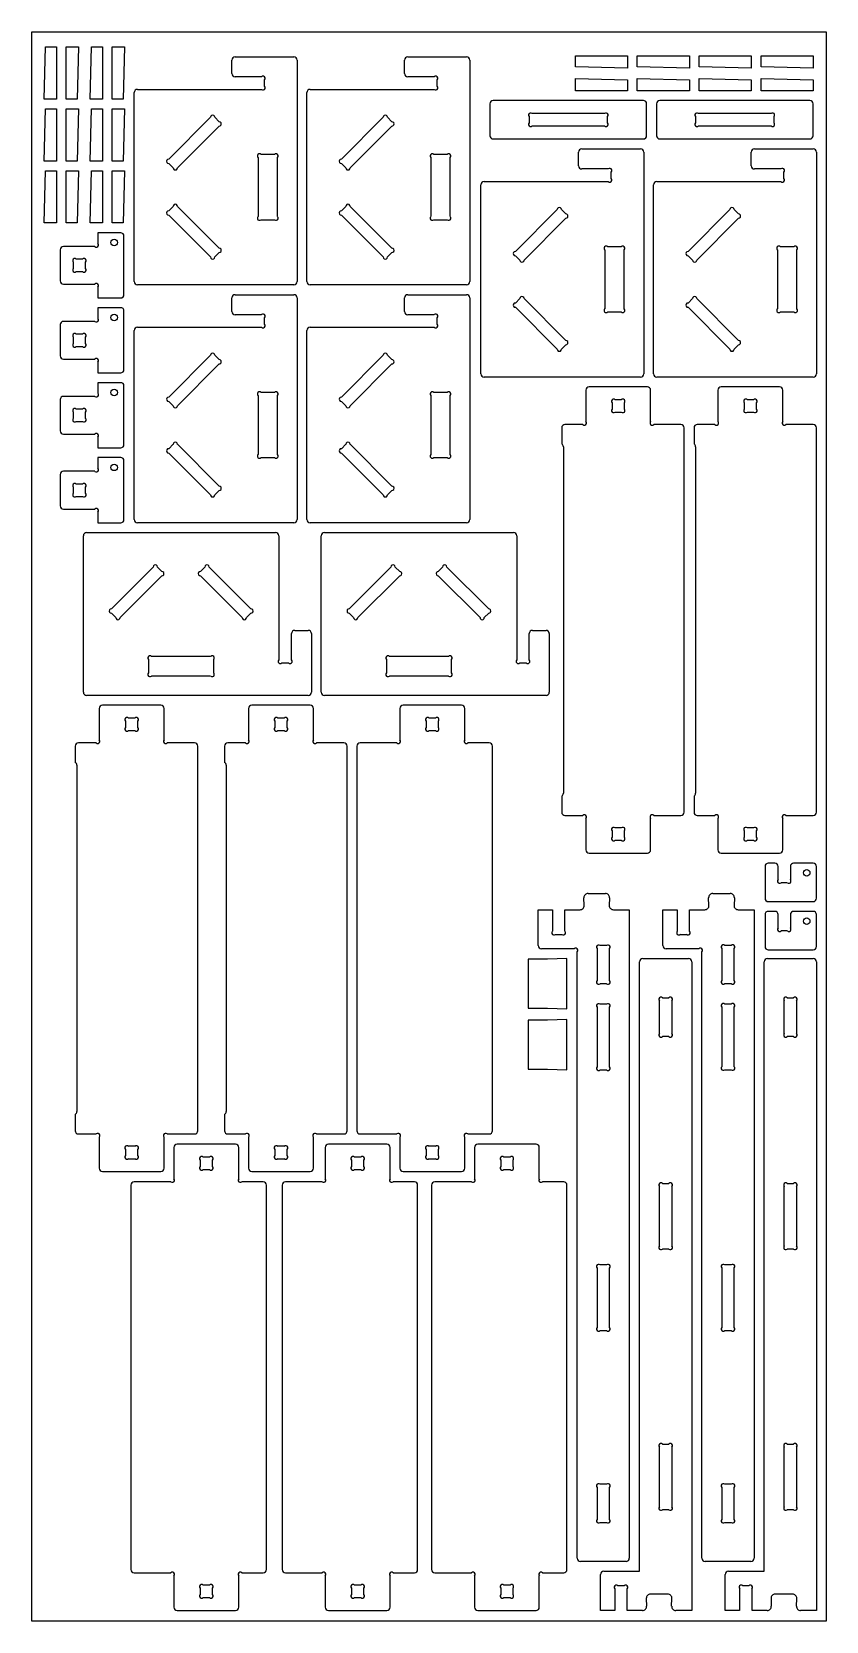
# Model space of a CAD drawing. Extents: x 0 to 1219, y -2438 to 0.
import ezdxf

# ---------------------------------------------------------------- set-up
doc = ezdxf.new("R2010")
doc.units = 0
doc.header["$MEASUREMENT"] = 0
doc.layers.get('0').update_dxf_attribs({"linetype": 'CONTINUOUS'})
doc.layers.add('NORMAL_CUT', color=1, linetype='CONTINUOUS')

msp = doc.modelspace()

# ---------------------------------------------------------------- linework, layer by layer
msp.add_lwpolyline([(0, 0), (1219.2, 0), (1219.2, -2438.4), (0, -2438.4)], close=True)
at = {"layer": 'NORMAL_CUT', "linetype": 'CONTINUOUS'}
for p, q in [((307.2, -64), (307.2, -43.3)), ((312.2, -38.3), (402.2, -38.3)), ((407.2, -43.3), (407.2, -383.3)), ((572.2, -64), (572.2, -43.3)), ((577.2, -38.3), (667.2, -38.3)), ((672.2, -43.3), (672.2, -383.3)), ((352.5, -69), (312.2, -69)), ((617.5, -69), (577.2, -69)), ((157.2, -383.3), (157.2, -93.3)), ((162.2, -88.3), (352.5, -88.3)), ((357.2, -83.6), (357.2, -73.7)), ((422.2, -383.3), (422.2, -93.3)), ((427.2, -88.3), (617.5, -88.3)), ((622.2, -83.6), (622.2, -73.7)), ((703.1, -110.5), (703.1, -159.4)), ((938.6, -105.5), (708.1, -105.5)), ((943.6, -159.4), (943.6, -110.5)), ((958.6, -110.5), (958.6, -159.4)), ((1194.2, -105.5), (963.6, -105.5)), ((1199.2, -159.4), (1199.2, -110.5)), ((210.1, -195.4), (274.2, -131.2)), ((287.6, -144.6), (223.5, -208.7)), ((280.8, -131.2), (287.6, -138)), ((475.1, -195.4), (539.2, -131.2)), ((552.6, -144.6), (488.5, -208.7)), ((545.8, -131.2), (552.6, -138)), ((763.1, -130.2), (763.1, -139.8)), ((878.9, -125.5), (767.8, -125.5)), ((767.8, -144.4), (878.9, -144.4)), ((883.6, -139.8), (883.6, -130.2)), ((1018.7, -130.2), (1018.7, -139.8)), ((1134.5, -125.5), (1023.4, -125.5)), ((1023.4, -144.4), (1134.5, -144.4)), ((1139.1, -139.8), (1139.1, -130.2)), ((708.1, -164.4), (938.6, -164.4)), ((963.6, -164.4), (1194.2, -164.4)), ((347.2, -193), (347.2, -283.6)), ((372.5, -188.3), (351.9, -188.3)), ((377.2, -283.6), (377.2, -193)), ((612.2, -193), (612.2, -283.6)), ((637.5, -188.3), (616.9, -188.3)), ((642.2, -283.6), (642.2, -193)), ((839.2, -205.5), (839.2, -184.8)), ((844.2, -179.8), (934.2, -179.8)), ((939.2, -184.8), (939.2, -524.8)), ((1104.2, -205.5), (1104.2, -184.8)), ((1109.2, -179.8), (1199.2, -179.8)), ((1204.2, -184.8), (1204.2, -524.8)), ((216.9, -208.7), (210.1, -202)), ((481.9, -208.7), (475.1, -202)), ((884.5, -210.5), (844.2, -210.5)), ((889.2, -225.1), (889.2, -215.2)), ((1149.5, -210.5), (1109.2, -210.5)), ((1154.2, -225.1), (1154.2, -215.2)), ((689.2, -524.8), (689.2, -234.8)), ((694.2, -229.8), (884.5, -229.8)), ((954.2, -524.8), (954.2, -234.8)), ((959.2, -229.8), (1149.5, -229.8)), ((210.1, -274.6), (216.9, -267.9)), ((223.5, -267.9), (287.6, -332)), ((475.1, -274.6), (481.9, -267.9)), ((488.5, -267.9), (552.6, -332)), ((274.2, -345.4), (210.1, -281.2)), ((351.9, -288.3), (372.5, -288.3)), ((539.2, -345.4), (475.1, -281.2)), ((616.9, -288.3), (637.5, -288.3)), ((742.1, -336.9), (806.3, -272.7)), ((819.6, -286.1), (755.5, -350.2)), ((812.9, -272.7), (819.6, -279.5)), ((1007.1, -336.9), (1071.3, -272.7)), ((1084.6, -286.1), (1020.5, -350.2)), ((1077.9, -272.7), (1084.6, -279.5)), ((136.5, -308.3), (101.5, -308.3)), ((101.5, -308.3), (101.5, -324.6)), ((141.5, -403.3), (141.5, -313.3)), ((43.5, -334.3), (43.5, -382.3)), ((96.8, -329.3), (48.5, -329.3)), ((287.6, -338.6), (280.8, -345.4)), ((552.6, -338.6), (545.8, -345.4)), ((879.2, -334.5), (879.2, -425.1)), ((904.5, -329.8), (883.9, -329.8)), ((909.2, -425.1), (909.2, -334.5)), ((1144.2, -334.5), (1144.2, -425.1)), ((1169.5, -329.8), (1148.9, -329.8)), ((1174.2, -425.1), (1174.2, -334.5)), ((63.6, -353.5), (63.6, -363.1)), ((77.9, -348.8), (68.3, -348.8)), ((82.5, -363.1), (82.5, -353.5)), ((748.9, -350.2), (742.1, -343.5)), ((1013.9, -350.2), (1007.1, -343.5)), ((48.5, -387.3), (96.8, -387.3)), ((68.3, -367.8), (77.9, -367.8)), ((402.2, -388.3), (162.2, -388.3)), ((667.2, -388.3), (427.2, -388.3)), ((101.5, -392), (101.5, -408.3)), ((101.5, -408.3), (136.5, -408.3)), ((307.2, -429), (307.2, -408.3)), ((312.2, -403.3), (402.2, -403.3)), ((407.2, -408.3), (407.2, -748.3)), ((572.2, -429), (572.2, -408.3)), ((577.2, -403.3), (667.2, -403.3)), ((672.2, -408.3), (672.2, -748.3)), ((742.1, -416.1), (748.9, -409.4)), ((755.5, -409.4), (819.6, -473.5)), ((1007.1, -416.1), (1013.9, -409.4)), ((1020.5, -409.4), (1084.6, -473.5)), ((136.5, -423.3), (101.5, -423.3)), ((101.5, -423.3), (101.5, -439.6)), ((141.5, -518.3), (141.5, -428.3)), ((352.5, -434), (312.2, -434)), ((357.2, -448.6), (357.2, -438.7)), ((617.5, -434), (577.2, -434)), ((622.2, -448.6), (622.2, -438.7)), ((806.3, -486.9), (742.1, -422.7)), ((883.9, -429.8), (904.5, -429.8)), ((1071.3, -486.9), (1007.1, -422.7)), ((1148.9, -429.8), (1169.5, -429.8)), ((43.5, -449.3), (43.5, -497.3)), ((96.8, -444.3), (48.5, -444.3)), ((157.2, -748.3), (157.2, -458.3)), ((162.2, -453.3), (352.5, -453.3)), ((422.2, -748.3), (422.2, -458.3)), ((427.2, -453.3), (617.5, -453.3)), ((63.6, -468.5), (63.6, -478.1)), ((77.9, -463.8), (68.3, -463.8)), ((68.3, -482.8), (77.9, -482.8)), ((82.5, -478.1), (82.5, -468.5)), ((819.6, -480.1), (812.9, -486.9)), ((1084.6, -480.1), (1077.9, -486.9)), ((48.5, -502.3), (96.8, -502.3)), ((101.5, -507), (101.5, -523.3)), ((210.1, -560.4), (274.2, -496.2)), ((287.6, -509.6), (223.5, -573.7)), ((280.8, -496.2), (287.6, -503)), ((475.1, -560.4), (539.2, -496.2)), ((552.6, -509.6), (488.5, -573.7)), ((545.8, -496.2), (552.6, -503)), ((101.5, -523.3), (136.5, -523.3)), ((934.2, -529.8), (694.2, -529.8)), ((1199.2, -529.8), (959.2, -529.8)), ((96.8, -559.3), (48.5, -559.3)), ((136.5, -538.3), (101.5, -538.3)), ((101.5, -538.3), (101.5, -554.6)), ((141.5, -633.3), (141.5, -543.3)), ((347.2, -558), (347.2, -648.6)), ((372.5, -553.3), (351.9, -553.3)), ((377.2, -648.6), (377.2, -558)), ((612.2, -558), (612.2, -648.6)), ((637.5, -553.3), (616.9, -553.3)), ((642.2, -648.6), (642.2, -558)), ((850.2, -549.8), (850.2, -597.7)), ((944.7, -544.8), (855.2, -544.8)), ((949.7, -597.7), (949.7, -549.8)), ((1053.1, -549.8), (1053.1, -597.7)), ((1147.7, -544.8), (1058.1, -544.8)), ((1152.7, -597.7), (1152.7, -549.8)), ((43.5, -564.3), (43.5, -612.3)), ((63.6, -583.5), (63.6, -593.1)), ((77.9, -578.8), (68.3, -578.8)), ((82.5, -593.1), (82.5, -583.5)), ((216.9, -573.7), (210.1, -567)), ((481.9, -573.7), (475.1, -567)), ((890.5, -569.2), (890.5, -578.8)), ((904.8, -564.5), (895.2, -564.5)), ((895.2, -583.5), (904.8, -583.5)), ((909.4, -578.8), (909.4, -569.2)), ((1093.4, -569.2), (1093.4, -578.8)), ((1107.7, -564.5), (1098.1, -564.5)), ((1098.1, -583.5), (1107.7, -583.5)), ((1112.4, -578.8), (1112.4, -569.2)), ((68.3, -597.8), (77.9, -597.8)), ((813.3, -607.4), (813.3, -632.4)), ((845.5, -602.4), (818.3, -602.4)), ((996.3, -602.4), (954.4, -602.4)), ((1001.3, -1197.4), (1001.3, -607.4)), ((1016.3, -607.4), (1016.3, -632.4)), ((1048.5, -602.4), (1021.3, -602.4)), ((1199.2, -602.4), (1157.3, -602.4)), ((1204.2, -1197.4), (1204.2, -607.4)), ((48.5, -617.3), (96.8, -617.3)), ((101.5, -622), (101.5, -638.3)), ((210.1, -639.6), (216.9, -632.9)), ((223.5, -632.9), (287.6, -697)), ((475.1, -639.6), (481.9, -632.9)), ((488.5, -632.9), (552.6, -697)), ((101.5, -638.3), (136.5, -638.3)), ((136.5, -653.3), (101.5, -653.3)), ((101.5, -653.3), (101.5, -669.6)), ((141.5, -748.3), (141.5, -658.3)), ((274.2, -710.4), (210.1, -646.2)), ((351.9, -653.3), (372.5, -653.3)), ((539.2, -710.4), (475.1, -646.2)), ((616.9, -653.3), (637.5, -653.3)), ((815.8, -636.7), (815.8, -1168.1)), ((1018.8, -636.7), (1018.8, -1168.1)), ((43.5, -679.3), (43.5, -727.3)), ((96.8, -674.3), (48.5, -674.3)), ((63.6, -698.5), (63.6, -708.1)), ((77.9, -693.8), (68.3, -693.8)), ((82.5, -708.1), (82.5, -698.5)), ((287.6, -703.6), (280.8, -710.4)), ((552.6, -703.6), (545.8, -710.4)), ((68.3, -712.8), (77.9, -712.8)), ((48.5, -732.3), (96.8, -732.3)), ((101.5, -737), (101.5, -753.3)), ((101.5, -753.3), (136.5, -753.3)), ((402.2, -753.3), (162.2, -753.3)), ((667.2, -753.3), (427.2, -753.3)), ((79.2, -1013.3), (79.2, -773.3)), ((84.2, -768.3), (374.2, -768.3)), ((379.2, -773.3), (379.2, -963.6)), ((444.2, -1013.3), (444.2, -773.3)), ((449.2, -768.3), (739.2, -768.3)), ((744.2, -773.3), (744.2, -963.6)), ((122.1, -885.4), (186.2, -821.2)), ((192.8, -821.2), (199.6, -828)), ((258.8, -828), (265.5, -821.2)), ((272.1, -821.2), (336.2, -885.4)), ((487.1, -885.4), (551.2, -821.2)), ((557.8, -821.2), (564.6, -828)), ((623.8, -828), (630.5, -821.2)), ((637.1, -821.2), (701.2, -885.4)), ((199.6, -834.6), (135.5, -898.7)), ((322.9, -898.7), (258.8, -834.6)), ((564.6, -834.6), (500.5, -898.7)), ((687.9, -898.7), (623.8, -834.6)), ((128.9, -898.7), (122.1, -892)), ((336.2, -892), (329.5, -898.7)), ((493.9, -898.7), (487.1, -892)), ((701.2, -892), (694.5, -898.7)), ((398.5, -963.6), (398.5, -923.3)), ((403.5, -918.3), (424.2, -918.3)), ((429.2, -923.3), (429.2, -1013.3)), ((763.5, -963.6), (763.5, -923.3)), ((768.5, -918.3), (789.2, -918.3)), ((794.2, -923.3), (794.2, -1013.3)), ((179.2, -963), (179.2, -983.6)), ((274.5, -958.3), (183.9, -958.3)), ((279.2, -983.6), (279.2, -963)), ((383.9, -968.3), (393.8, -968.3)), ((544.2, -963), (544.2, -983.6)), ((639.5, -958.3), (548.9, -958.3)), ((644.2, -983.6), (644.2, -963)), ((748.9, -968.3), (758.8, -968.3)), ((183.9, -988.3), (274.5, -988.3)), ((548.9, -988.3), (639.5, -988.3)), ((424.2, -1018.3), (84.2, -1018.3)), ((789.2, -1018.3), (449.2, -1018.3)), ((103.6, -1038.3), (103.6, -1086.2)), ((198.2, -1033.3), (108.6, -1033.3)), ((203.2, -1086.2), (203.2, -1038.3)), ((332.7, -1038.3), (332.7, -1086.2)), ((427.3, -1033.3), (337.7, -1033.3)), ((432.3, -1086.2), (432.3, -1038.3)), ((564.8, -1038.3), (564.8, -1086.2)), ((659.4, -1033.3), (569.8, -1033.3)), ((664.4, -1086.2), (664.4, -1038.3)), ((143.9, -1057.7), (143.9, -1067.3)), ((158.2, -1053), (148.6, -1053)), ((148.6, -1072), (158.2, -1072)), ((162.8, -1067.3), (162.8, -1057.7)), ((373, -1057.7), (373, -1067.3)), ((387.3, -1053), (377.7, -1053)), ((377.7, -1072), (387.3, -1072)), ((391.9, -1067.3), (391.9, -1057.7)), ((605.2, -1057.7), (605.2, -1067.3)), ((619.4, -1053), (609.8, -1053)), ((609.8, -1072), (619.4, -1072)), ((624.1, -1067.3), (624.1, -1057.7)), ((66.7, -1095.9), (66.7, -1120.9)), ((98.9, -1090.9), (71.7, -1090.9)), ((249.7, -1090.9), (207.8, -1090.9)), ((254.7, -1685.9), (254.7, -1095.9)), ((295.8, -1095.9), (295.8, -1120.9)), ((328, -1090.9), (300.8, -1090.9)), ((478.8, -1090.9), (436.9, -1090.9)), ((483.8, -1685.9), (483.8, -1095.9)), ((498.8, -1095.9), (498.8, -1685.9)), ((560.2, -1090.9), (503.8, -1090.9)), ((701.8, -1090.9), (669.1, -1090.9)), ((706.8, -1685.9), (706.8, -1095.9)), ((69.2, -1125.2), (69.2, -1656.6)), ((298.3, -1125.2), (298.3, -1656.6)), ((813.3, -1172.4), (813.3, -1197.4)), ((1016.3, -1172.4), (1016.3, -1197.4)), ((818.3, -1202.4), (845.5, -1202.4)), ((850.2, -1207.1), (850.2, -1255)), ((949.7, -1255), (949.7, -1207.1)), ((954.4, -1202.4), (996.3, -1202.4)), ((1021.3, -1202.4), (1048.5, -1202.4)), ((1053.1, -1207.1), (1053.1, -1255)), ((1152.7, -1255), (1152.7, -1207.1)), ((1157.3, -1202.4), (1199.2, -1202.4)), ((890.5, -1226), (890.5, -1235.6)), ((904.8, -1221.3), (895.2, -1221.3)), ((895.2, -1240.2), (904.8, -1240.2)), ((909.4, -1235.6), (909.4, -1226)), ((1093.4, -1226), (1093.4, -1235.6)), ((1107.7, -1221.3), (1098.1, -1221.3)), ((1098.1, -1240.2), (1107.7, -1240.2)), ((1112.4, -1235.6), (1112.4, -1226)), ((855.2, -1260), (944.7, -1260)), ((1058.1, -1260), (1147.7, -1260)), ((1125.3, -1280.4), (1125.3, -1329.4)), ((1140.3, -1275.4), (1130.3, -1275.4)), ((1145.3, -1300.7), (1145.3, -1280.4)), ((1164.2, -1280.4), (1164.2, -1300.7)), ((1199.2, -1275.4), (1169.2, -1275.4)), ((1204.2, -1329.4), (1204.2, -1280.4)), ((1159.5, -1305.4), (1149.9, -1305.4)), ((847.8, -1340.2), (847.3, -1328.4)), ((853.7, -1321.8), (880.4, -1321.8)), ((886.8, -1328.4), (886.3, -1340.2)), ((1039.2, -1340.2), (1038.7, -1328.4)), ((1045.1, -1321.8), (1071.9, -1321.8)), ((1078.2, -1328.4), (1077.7, -1340.2)), ((1130.3, -1334.4), (1199.2, -1334.4)), ((777, -1401.8), (777, -1346.8)), ((777, -1346.8), (799.2, -1346.8)), ((799.2, -1346.8), (799.2, -1380)), ((818.1, -1380), (818.1, -1346.8)), ((818.1, -1346.8), (841.4, -1346.8)), ((892.6, -1346.8), (917, -1346.8)), ((917, -1346.8), (917, -2341.8)), ((968.5, -1401.8), (968.5, -1346.8)), ((968.5, -1346.8), (990.6, -1346.8)), ((990.6, -1346.8), (990.6, -1380)), ((1009.6, -1380), (1009.6, -1346.8)), ((1009.6, -1346.8), (1032.9, -1346.8)), ((1084.1, -1346.8), (1108.5, -1346.8)), ((1108.5, -1346.8), (1108.5, -2341.8)), ((1125.3, -1354.4), (1125.3, -1403.4)), ((1140.3, -1349.4), (1130.3, -1349.4)), ((1145.3, -1374.7), (1145.3, -1354.4)), ((1164.2, -1354.4), (1164.2, -1374.7)), ((1199.2, -1349.4), (1169.2, -1349.4)), ((1204.2, -1403.4), (1204.2, -1354.4)), ((803.9, -1384.7), (813.4, -1384.7)), ((995.3, -1384.7), (1004.9, -1384.7)), ((1159.5, -1379.4), (1149.9, -1379.4)), ((832.4, -1406.8), (782, -1406.8)), ((837, -2341.8), (837, -1411.5)), ((867.6, -1406.5), (867.6, -1455.6)), ((881.8, -1401.8), (872.2, -1401.8)), ((886.5, -1455.6), (886.5, -1406.5)), ((1023.8, -1406.8), (973.5, -1406.8)), ((1028.5, -2341.8), (1028.5, -1411.5)), ((1059, -1406.5), (1059, -1455.6)), ((1073.3, -1401.8), (1063.7, -1401.8)), ((1077.9, -1455.6), (1077.9, -1406.5)), ((1130.3, -1408.4), (1199.2, -1408.4)), ((932.8, -1431.8), (932.8, -1426.8)), ((932.8, -2361.8), (932.8, -1431.8)), ((937.8, -1421.8), (942.8, -1421.8)), ((942.8, -1421.8), (1002.8, -1421.8)), ((1002.8, -1421.8), (1007.8, -1421.8)), ((1012.8, -1426.8), (1012.8, -1431.8)), ((1012.8, -1431.8), (1012.8, -2421.8)), ((1124.2, -1431.8), (1124.2, -1426.8)), ((1124.2, -2361.8), (1124.2, -1431.8)), ((1129.2, -1421.8), (1134.2, -1421.8)), ((1134.2, -1421.8), (1194.2, -1421.8)), ((1194.2, -1421.8), (1199.2, -1421.8)), ((1204.2, -1426.8), (1204.2, -1431.8)), ((1204.2, -1431.8), (1204.2, -2421.8)), ((872.2, -1460.3), (881.8, -1460.3)), ((1063.7, -1460.3), (1073.3, -1460.3)), ((963.3, -1536.7), (963.3, -1486.5)), ((968, -1481.8), (977.6, -1481.8)), ((982.2, -1486.5), (982.2, -1536.7)), ((1154.7, -1536.7), (1154.7, -1486.5)), ((1159.4, -1481.8), (1169, -1481.8)), ((1173.7, -1486.5), (1173.7, -1536.7)), ((867.6, -1496.5), (867.6, -1587.7)), ((881.8, -1491.8), (872.2, -1491.8)), ((886.5, -1587.7), (886.5, -1496.5)), ((1059, -1496.5), (1059, -1587.7)), ((1073.3, -1491.8), (1063.7, -1491.8)), ((1077.9, -1587.7), (1077.9, -1496.5)), ((977.6, -1541.4), (968, -1541.4)), ((1169, -1541.4), (1159.4, -1541.4)), ((872.2, -1592.4), (881.8, -1592.4)), ((1063.7, -1592.4), (1073.3, -1592.4)), ((66.7, -1660.9), (66.7, -1685.9)), ((295.8, -1660.9), (295.8, -1685.9)), ((71.7, -1690.9), (98.9, -1690.9)), ((103.6, -1695.6), (103.6, -1743.5)), ((203.2, -1743.5), (203.2, -1695.6)), ((207.8, -1690.9), (249.7, -1690.9)), ((312.7, -1706.6), (223.2, -1706.6)), ((300.8, -1690.9), (328, -1690.9)), ((332.7, -1695.6), (332.7, -1743.5)), ((432.3, -1743.5), (432.3, -1695.6)), ((436.9, -1690.9), (478.8, -1690.9)), ((544.8, -1706.6), (455.3, -1706.6)), ((503.8, -1690.9), (560.2, -1690.9)), ((564.8, -1695.6), (564.8, -1743.5)), ((664.4, -1743.5), (664.4, -1695.6)), ((669.1, -1690.9), (701.8, -1690.9)), ((773.9, -1706.6), (684.4, -1706.6)), ((143.9, -1714.5), (143.9, -1724.1)), ((158.2, -1709.8), (148.6, -1709.8)), ((148.6, -1728.8), (158.2, -1728.8)), ((162.8, -1724.1), (162.8, -1714.5)), ((218.2, -1711.6), (218.2, -1759.6)), ((258.5, -1731), (258.5, -1740.6)), ((272.7, -1726.4), (263.1, -1726.4)), ((277.4, -1740.6), (277.4, -1731)), ((317.7, -1759.6), (317.7, -1711.6)), ((373, -1714.5), (373, -1724.1)), ((387.3, -1709.8), (377.7, -1709.8)), ((377.7, -1728.8), (387.3, -1728.8)), ((391.9, -1724.1), (391.9, -1714.5)), ((450.3, -1711.6), (450.3, -1759.6)), ((490.6, -1731), (490.6, -1740.6)), ((504.9, -1726.4), (495.3, -1726.4)), ((509.5, -1740.6), (509.5, -1731)), ((549.8, -1759.6), (549.8, -1711.6)), ((605.2, -1714.5), (605.2, -1724.1)), ((619.4, -1709.8), (609.8, -1709.8)), ((609.8, -1728.8), (619.4, -1728.8)), ((624.1, -1724.1), (624.1, -1714.5)), ((679.4, -1711.6), (679.4, -1759.6)), ((719.7, -1731), (719.7, -1740.6)), ((734, -1726.4), (724.4, -1726.4)), ((738.6, -1740.6), (738.6, -1731)), ((778.9, -1759.6), (778.9, -1711.6)), ((108.6, -1748.5), (198.2, -1748.5)), ((263.1, -1745.3), (272.7, -1745.3)), ((337.7, -1748.5), (427.3, -1748.5)), ((495.3, -1745.3), (504.9, -1745.3)), ((569.8, -1748.5), (659.4, -1748.5)), ((724.4, -1745.3), (734, -1745.3)), ((152.1, -1769.2), (152.1, -2359.2)), ((213.5, -1764.2), (157.1, -1764.2)), ((355.1, -1764.2), (322.4, -1764.2)), ((360.1, -2359.2), (360.1, -1769.2)), ((384.2, -1769.2), (384.2, -2359.2)), ((445.6, -1764.2), (389.2, -1764.2)), ((587.2, -1764.2), (554.5, -1764.2)), ((592.2, -2359.2), (592.2, -1769.2)), ((613.3, -1769.2), (613.3, -2359.2)), ((674.7, -1764.2), (618.3, -1764.2)), ((816.3, -1764.2), (783.6, -1764.2)), ((821.3, -2359.2), (821.3, -1769.2)), ((963.3, -1862.7), (963.3, -1771.5)), ((968, -1766.8), (977.6, -1766.8)), ((982.2, -1771.5), (982.2, -1862.7)), ((1154.7, -1862.7), (1154.7, -1771.5)), ((1159.4, -1766.8), (1169, -1766.8)), ((1173.7, -1771.5), (1173.7, -1862.7)), ((977.6, -1867.4), (968, -1867.4)), ((1169, -1867.4), (1159.4, -1867.4)), ((867.6, -1896.5), (867.6, -1987.7)), ((881.8, -1891.8), (872.2, -1891.8)), ((886.5, -1987.7), (886.5, -1896.5)), ((1059, -1896.5), (1059, -1987.7)), ((1073.3, -1891.8), (1063.7, -1891.8)), ((1077.9, -1987.7), (1077.9, -1896.5)), ((872.2, -1992.4), (881.8, -1992.4)), ((1063.7, -1992.4), (1073.3, -1992.4)), ((968, -2166.8), (977.6, -2166.8)), ((1159.4, -2166.8), (1169, -2166.8)), ((963.3, -2262.7), (963.3, -2171.5)), ((982.2, -2171.5), (982.2, -2262.7)), ((1154.7, -2262.7), (1154.7, -2171.5)), ((1173.7, -2171.5), (1173.7, -2262.7)), ((867.6, -2233.1), (867.6, -2282.2)), ((881.8, -2228.4), (872.2, -2228.4)), ((886.5, -2282.2), (886.5, -2233.1)), ((1059, -2233), (1059, -2282.2)), ((1073.3, -2228.4), (1063.7, -2228.4)), ((1077.9, -2282.2), (1077.9, -2233)), ((977.6, -2267.4), (968, -2267.4)), ((1169, -2267.4), (1159.4, -2267.4)), ((872.2, -2286.8), (881.8, -2286.8)), ((1063.7, -2286.8), (1073.3, -2286.8)), ((157.1, -2364.2), (213.5, -2364.2)), ((322.4, -2364.2), (355.1, -2364.2)), ((389.2, -2364.2), (445.6, -2364.2)), ((554.5, -2364.2), (587.2, -2364.2)), ((618.3, -2364.2), (674.7, -2364.2)), ((783.6, -2364.2), (816.3, -2364.2)), ((912, -2346.8), (842, -2346.8)), ((877.8, -2361.8), (932.8, -2361.8)), ((1103.5, -2346.8), (1033.5, -2346.8)), ((1069.2, -2361.8), (1124.2, -2361.8)), ((218.2, -2368.9), (218.2, -2416.8)), ((258.5, -2387.8), (258.5, -2397.4)), ((272.7, -2383.1), (263.1, -2383.1)), ((277.4, -2397.4), (277.4, -2387.8)), ((317.7, -2416.8), (317.7, -2368.9)), ((450.3, -2368.9), (450.3, -2416.8)), ((490.6, -2387.8), (490.6, -2397.4)), ((504.9, -2383.1), (495.3, -2383.1)), ((509.5, -2397.4), (509.5, -2387.8)), ((549.8, -2416.8), (549.8, -2368.9)), ((679.4, -2368.9), (679.4, -2416.8)), ((719.7, -2387.8), (719.7, -2397.4)), ((734, -2383.1), (724.4, -2383.1)), ((738.6, -2397.4), (738.6, -2387.8)), ((778.9, -2416.8), (778.9, -2368.9)), ((872.8, -2421.8), (872.8, -2366.8)), ((894.9, -2388.7), (894.9, -2421.8)), ((909.2, -2384), (899.6, -2384)), ((913.8, -2421.8), (913.8, -2388.7)), ((1064.2, -2421.8), (1064.2, -2366.8)), ((1086.3, -2388.6), (1086.3, -2421.8)), ((1100.6, -2384), (1091, -2384)), ((1105.3, -2421.8), (1105.3, -2388.6)), ((263.1, -2402.1), (272.7, -2402.1)), ((495.3, -2402.1), (504.9, -2402.1)), ((724.4, -2402.1), (734, -2402.1)), ((943, -2403.4), (943.5, -2415.2)), ((976.1, -2396.8), (949.4, -2396.8)), ((982, -2415.2), (982.5, -2403.4)), ((1134.5, -2403.4), (1134.9, -2415.2)), ((1167.6, -2396.8), (1140.8, -2396.8)), ((1173.5, -2415.2), (1173.9, -2403.4)), ((223.2, -2421.8), (312.7, -2421.8)), ((455.3, -2421.8), (544.8, -2421.8)), ((684.4, -2421.8), (773.9, -2421.8)), ((894.9, -2421.8), (872.8, -2421.8)), ((937.2, -2421.8), (913.8, -2421.8)), ((1012.8, -2421.8), (988.4, -2421.8)), ((1086.3, -2421.8), (1064.2, -2421.8)), ((1128.6, -2421.8), (1105.3, -2421.8)), ((1204.2, -2421.8), (1179.8, -2421.8))]:
    msp.add_line(p, q, dxfattribs=at)
for points in [[(21, -23.3), (37.9, -23.3), (37.9, -103.3), (19, -103.3)], [(69.8, -103.3), (52.9, -103.3), (52.9, -23.3), (71.8, -23.3)], [(91.4, -23.3), (108.3, -23.3), (108.3, -103.3), (89.4, -103.3)], [(140.2, -103.3), (123.3, -103.3), (123.3, -23.3), (142.2, -23.3)], [(834.2, -54), (834.2, -37.1), (914.2, -37.1), (914.2, -56)], [(929.2, -54), (929.2, -37.1), (1009.2, -37.1), (1009.2, -56)], [(1024.2, -54), (1024.2, -37.1), (1104.2, -37.1), (1104.2, -56)], [(1119.2, -54), (1119.2, -37.1), (1199.2, -37.1), (1199.2, -56)], [(914.2, -73.6), (914.2, -90.5), (834.2, -90.5), (834.2, -71.6)], [(1009.2, -73.6), (1009.2, -90.5), (929.2, -90.5), (929.2, -71.6)], [(1104.2, -73.6), (1104.2, -90.5), (1024.2, -90.5), (1024.2, -71.6)], [(1199.2, -73.6), (1199.2, -90.5), (1119.2, -90.5), (1119.2, -71.6)], [(21, -118.3), (37.9, -118.3), (37.9, -198.3), (19, -198.3)], [(69.8, -198.3), (52.9, -198.3), (52.9, -118.3), (71.8, -118.3)], [(91.4, -118.3), (108.3, -118.3), (108.3, -198.3), (89.4, -198.3)], [(140.2, -198.3), (123.3, -198.3), (123.3, -118.3), (142.2, -118.3)], [(21, -213.3), (37.9, -213.3), (37.9, -293.3), (19, -293.3)], [(69.8, -293.3), (52.9, -293.3), (52.9, -213.3), (71.8, -213.3)], [(91.4, -213.3), (108.3, -213.3), (108.3, -293.3), (89.4, -293.3)], [(140.2, -293.3), (123.3, -293.3), (123.3, -213.3), (142.2, -213.3)], [(791.7, -1498.1), (821.3, -1499.1), (821.3, -1421.8), (791.7, -1422.8), (762, -1422.8), (762, -1498.1)], [(791.7, -1591.4), (821.3, -1592.4), (821.3, -1515.2), (791.7, -1516.2), (762, -1516.2), (762, -1591.4)]]:
    msp.add_lwpolyline(points, close=True, dxfattribs=at)
for centre in [(126.5, -323.3), (126.5, -438.3), (126.5, -553.3), (126.5, -668.3), (1189.2, -1290.4), (1189.2, -1364.4)]:
    msp.add_circle(centre, 5, dxfattribs=at)
for centre, radius, start, end in [((312.2, -43.3), 5, 90, 180), ((402.2, -43.3), 5, 360, 90), ((577.2, -43.3), 5, 90, 180), ((667.2, -43.3), 5, 0, 90), ((312.2, -64), 5, 180, 270), ((354.9, -71.3), 3.3, 314.8807, 135.1193), ((577.2, -64), 5, 180, 270), ((619.9, -71.3), 3.3, 314.8807, 135.1193), ((162.2, -93.3), 5, 90, 180), ((354.9, -86), 3.3, 224.8807, 45.1193), ((427.2, -93.3), 5, 90, 180), ((619.9, -86), 3.3, 224.8807, 45.1193), ((708.1, -110.5), 5, 90, 180), ((938.6, -110.5), 5, 360, 90), ((963.6, -110.5), 5, 90, 180), ((1194.2, -110.5), 5, 360, 90), ((277.5, -131.2), 3.3, 359.8807, 180.1193), ((287.6, -141.3), 3.3, 269.9404, 90.1193), ((542.5, -131.2), 3.3, 359.8807, 180.1193), ((552.6, -141.3), 3.3, 269.9404, 90.1193), ((765.5, -127.8), 3.3, 44.9153, 225.0847), ((765.5, -142.1), 3.3, 134.9153, 315.0847), ((881.3, -127.8), 3.3, 314.9153, 135.0847), ((881.3, -142.1), 3.3, 224.9153, 45.0847), ((1021, -127.8), 3.3, 44.9153, 225.0847), ((1021, -142.1), 3.3, 134.9153, 315.0847), ((1136.8, -127.8), 3.3, 314.9153, 135.0847), ((1136.8, -142.1), 3.3, 224.9153, 45.0847), ((708.1, -159.4), 5, 180, 270), ((938.6, -159.4), 5, 270, 0), ((963.6, -159.4), 5, 180, 270), ((1194.2, -159.4), 5, 270, 0), ((349.5, -190.6), 3.3, 44.8807, 225.1193), ((374.9, -190.6), 3.3, 314.8807, 135.1193), ((614.5, -190.6), 3.3, 44.8807, 225.1193), ((639.9, -190.6), 3.3, 314.8807, 135.1193), ((844.2, -184.8), 5, 90, 180), ((934.2, -184.8), 5, 0, 90), ((1109.2, -184.8), 5, 90, 180), ((1199.2, -184.8), 5, 0, 90), ((210.1, -198.7), 3.3, 89.8807, 270), ((220.2, -208.7), 3.3, 179.8807, 0.1193), ((475.1, -198.7), 3.3, 89.8807, 270), ((485.2, -208.7), 3.3, 179.8807, 0.1193), ((844.2, -205.5), 5, 180, 270), ((886.9, -212.8), 3.3, 314.8807, 135.1193), ((1109.2, -205.5), 5, 180, 270), ((1151.9, -212.8), 3.3, 314.8807, 135.1193), ((694.2, -234.8), 5, 90, 180), ((886.9, -227.5), 3.3, 224.8807, 45.1193), ((959.2, -234.8), 5, 90, 180), ((1151.9, -227.5), 3.3, 224.8807, 45.1193), ((220.2, -267.9), 3.3, 359.8807, 180.1193), ((485.2, -267.9), 3.3, 359.8807, 180.1193), ((210.1, -277.9), 3.3, 89.8807, 270), ((349.5, -286), 3.3, 134.8807, 315.1193), ((374.9, -286), 3.3, 224.8807, 45.1193), ((475.1, -277.9), 3.3, 89.8807, 270), ((614.5, -286), 3.3, 134.8807, 315.1193), ((639.9, -286), 3.3, 224.8807, 45.1193), ((809.6, -272.7), 3.3, 359.8807, 180.1193), ((819.6, -282.8), 3.3, 269.9404, 90.1193), ((1074.6, -272.7), 3.3, 359.8807, 180.1193), ((1084.6, -282.8), 3.3, 269.9404, 90.1193), ((136.5, -313.3), 5, 0, 90), ((48.5, -334.3), 5, 90, 180), ((99.1, -327), 3.3, 224.9153, 45.0847), ((287.6, -335.3), 3.3, 269.9404, 90.1193), ((552.6, -335.3), 3.3, 269.9404, 90.1193), ((742.1, -340.2), 3.3, 89.8807, 270), ((881.5, -332.1), 3.3, 44.8807, 225.1193), ((906.9, -332.1), 3.3, 314.8807, 135.1193), ((1007.1, -340.2), 3.3, 89.8807, 270), ((1146.5, -332.1), 3.3, 44.8807, 225.1193), ((1171.9, -332.1), 3.3, 314.8807, 135.1193), ((66, -351.2), 3.3, 44.9153, 225.0847), ((66, -365.4), 3.3, 134.9153, 315.0847), ((80.2, -351.2), 3.3, 314.9153, 135.0847), ((80.2, -365.4), 3.3, 224.9153, 45.0847), ((277.5, -345.4), 3.3, 179.8807, 0.1193), ((542.5, -345.4), 3.3, 179.8807, 0.1193), ((752.2, -350.2), 3.3, 179.8807, 0.1193), ((1017.2, -350.2), 3.3, 179.8807, 0.1193), ((48.5, -382.3), 5, 180, 270), ((99.1, -389.6), 3.3, 314.9153, 135.0847), ((162.2, -383.3), 5, 180, 270), ((402.2, -383.3), 5, 270, 0), ((427.2, -383.3), 5, 180, 270), ((667.2, -383.3), 5, 270, 0), ((136.5, -403.3), 5, 270, 0), ((312.2, -408.3), 5, 90, 180), ((402.2, -408.3), 5, 360, 90), ((577.2, -408.3), 5, 90, 180), ((667.2, -408.3), 5, 0, 90), ((752.2, -409.4), 3.3, 359.8807, 180.1193), ((1017.2, -409.4), 3.3, 359.8807, 180.1193), ((136.5, -428.3), 5, 0, 90), ((312.2, -429), 5, 180, 270), ((354.9, -436.3), 3.3, 314.8807, 135.1193), ((577.2, -429), 5, 180, 270), ((619.9, -436.3), 3.3, 314.8807, 135.1193), ((742.1, -419.4), 3.3, 89.8807, 270), ((881.5, -427.5), 3.3, 134.8807, 315.1193), ((906.9, -427.5), 3.3, 224.8807, 45.1193), ((1007.1, -419.4), 3.3, 89.8807, 270), ((1146.5, -427.5), 3.3, 134.8807, 315.1193), ((1171.9, -427.5), 3.3, 224.8807, 45.1193), ((48.5, -449.3), 5, 90, 180), ((66, -466.2), 3.3, 44.9153, 225.0847), ((80.2, -466.2), 3.3, 314.9153, 135.0847), ((99.1, -442), 3.3, 224.9153, 45.0847), ((162.2, -458.3), 5, 90, 180), ((354.9, -451), 3.3, 224.8807, 45.1193), ((427.2, -458.3), 5, 90, 180), ((619.9, -451), 3.3, 224.8807, 45.1193), ((66, -480.4), 3.3, 134.9153, 315.0847), ((80.2, -480.4), 3.3, 224.9153, 45.0847), ((809.6, -486.9), 3.3, 179.8807, 0.1193), ((819.6, -476.8), 3.3, 269.9404, 90.1193), ((1074.6, -486.9), 3.3, 179.8807, 0.1193), ((1084.6, -476.8), 3.3, 269.9404, 90.1193), ((48.5, -497.3), 5, 180, 270), ((99.1, -504.6), 3.3, 314.9153, 135.0847), ((277.5, -496.2), 3.3, 359.8807, 180.1193), ((287.6, -506.3), 3.3, 269.9404, 90.1193), ((542.5, -496.2), 3.3, 359.8807, 180.1193), ((552.6, -506.3), 3.3, 269.9404, 90.1193), ((136.5, -518.3), 5, 270, 360), ((694.2, -524.8), 5, 180, 270), ((934.2, -524.8), 5, 270, 0), ((959.2, -524.8), 5, 180, 270), ((1199.2, -524.8), 5, 270, 0), ((48.5, -564.3), 5, 90, 180), ((99.1, -557), 3.3, 224.9153, 45.0847), ((136.5, -543.3), 5, 0, 90), ((210.1, -563.7), 3.3, 89.8807, 270), ((349.5, -555.6), 3.3, 44.8807, 225.1193), ((374.9, -555.6), 3.3, 314.8807, 135.1193), ((475.1, -563.7), 3.3, 89.8807, 270), ((614.5, -555.6), 3.3, 44.8807, 225.1193), ((639.9, -555.6), 3.3, 314.8807, 135.1193), ((855.2, -549.8), 5, 90, 180), ((944.7, -549.8), 5, 360, 90), ((1058.1, -549.8), 5, 90, 180), ((1147.7, -549.8), 5, 0, 90), ((66, -581.2), 3.3, 44.9153, 225.0847), ((80.2, -581.2), 3.3, 314.9153, 135.0847), ((220.2, -573.7), 3.3, 179.8807, 0.1193), ((485.2, -573.7), 3.3, 179.8807, 0.1193), ((892.8, -566.9), 3.3, 44.9153, 225.0847), ((892.8, -581.1), 3.3, 134.9153, 315.0847), ((907.1, -566.9), 3.3, 314.9153, 135.0847), ((907.1, -581.1), 3.3, 224.9153, 45.0847), ((1095.8, -566.9), 3.3, 44.9153, 225.0847), ((1095.8, -581.1), 3.3, 134.9153, 315.0847), ((1110, -566.9), 3.3, 314.9153, 135.0847), ((1110, -581.1), 3.3, 224.9153, 45.0847), ((66, -595.4), 3.3, 134.9153, 315.0847), ((80.2, -595.4), 3.3, 224.9153, 45.0847), ((818.3, -607.4), 5, 90, 180), ((847.9, -600.1), 3.3, 224.9153, 45.0847), ((952.1, -600.1), 3.3, 134.9153, 315.0847), ((996.3, -607.4), 5, 0, 90), ((1021.3, -607.4), 5, 90, 180), ((1050.8, -600.1), 3.3, 224.9153, 45.0847), ((1155, -600.1), 3.3, 134.9153, 315.0847), ((1199.2, -607.4), 5, 0, 90), ((48.5, -612.3), 5, 180, 270), ((99.1, -619.6), 3.3, 314.9153, 135.0847), ((136.5, -633.3), 5, 270, 0), ((220.2, -632.9), 3.3, 359.8807, 180.1193), ((485.2, -632.9), 3.3, 359.8807, 180.1193), ((810.8, -636.7), 5, 360, 60), ((1013.8, -636.7), 5, 360, 60), ((136.5, -658.3), 5, 360, 90), ((210.1, -642.9), 3.3, 89.8807, 270), ((349.5, -651), 3.3, 134.8807, 315.1193), ((374.9, -651), 3.3, 224.8807, 45.1193), ((475.1, -642.9), 3.3, 89.8807, 270), ((614.5, -651), 3.3, 134.8807, 315.1193), ((639.9, -651), 3.3, 224.8807, 45.1193), ((48.5, -679.3), 5, 90, 180), ((99.1, -672), 3.3, 224.9153, 45.0847), ((66, -696.2), 3.3, 44.9153, 225.0847), ((80.2, -696.2), 3.3, 314.9153, 135.0847), ((287.6, -700.3), 3.3, 269.9404, 90.1193), ((552.6, -700.3), 3.3, 269.9404, 90.1193), ((48.5, -727.3), 5, 180, 270), ((66, -710.4), 3.3, 134.9153, 315.0847), ((80.2, -710.4), 3.3, 224.9153, 45.0847), ((99.1, -734.6), 3.3, 314.9153, 135.0847), ((277.5, -710.4), 3.3, 179.8807, 0.1193), ((542.5, -710.4), 3.3, 179.8807, 0.1193), ((136.5, -748.3), 5, 270, 0), ((162.2, -748.3), 5, 180, 270), ((402.2, -748.3), 5, 270, 0), ((427.2, -748.3), 5, 180, 270), ((667.2, -748.3), 5, 270, 0), ((84.2, -773.3), 5, 90, 180), ((374.2, -773.3), 5, 0, 90), ((449.2, -773.3), 5, 90, 180), ((739.2, -773.3), 5, 0, 90), ((189.5, -821.2), 3.3, 359.8807, 180), ((199.6, -831.3), 3.3, 269.8807, 90.1193), ((258.8, -831.3), 3.3, 89.8807, 270.1193), ((268.8, -821.2), 3.3, 359.8807, 180), ((554.5, -821.2), 3.3, 359.8807, 180), ((564.6, -831.3), 3.3, 269.8807, 90.1193), ((623.8, -831.3), 3.3, 89.8807, 270.1193), ((633.8, -821.2), 3.3, 359.8807, 180), ((122.1, -888.7), 3.3, 89.8807, 270.1193), ((132.2, -898.7), 3.3, 179.9404, 0.1193), ((326.2, -898.7), 3.3, 179.9404, 0.1193), ((336.3, -888.7), 3.3, 269.8807, 90.1193), ((487.1, -888.7), 3.3, 89.8807, 270.1193), ((497.2, -898.7), 3.3, 179.9404, 0.1193), ((691.2, -898.7), 3.3, 179.9404, 0.1193), ((701.3, -888.7), 3.3, 269.8807, 90.1193), ((403.5, -923.3), 5, 90, 180), ((424.2, -923.3), 5, 0, 90), ((768.5, -923.3), 5, 90, 180), ((789.2, -923.3), 5, 0, 90), ((181.5, -960.6), 3.3, 44.8807, 225.1193), ((276.9, -960.6), 3.3, 314.8807, 135.1193), ((381.5, -966), 3.3, 134.8807, 315.1193), ((396.2, -966), 3.3, 224.8807, 45.1193), ((546.5, -960.6), 3.3, 44.8807, 225.1193), ((641.9, -960.6), 3.3, 314.8807, 135.1193), ((746.5, -966), 3.3, 134.8807, 315.1193), ((761.2, -966), 3.3, 224.8807, 45.1193), ((181.5, -986), 3.3, 134.8807, 315.1193), ((276.9, -986), 3.3, 224.8807, 45.1193), ((546.5, -986), 3.3, 134.8807, 315.1193), ((641.9, -986), 3.3, 224.8807, 45.1193), ((84.2, -1013.3), 5, 180, 270), ((424.2, -1013.3), 5, 270, 0), ((449.2, -1013.3), 5, 180, 270), ((789.2, -1013.3), 5, 270, 0), ((108.6, -1038.3), 5, 90, 180), ((198.2, -1038.3), 5, 360, 90), ((337.7, -1038.3), 5, 90, 180), ((427.3, -1038.3), 5, 0, 90), ((569.8, -1038.3), 5, 90, 180), ((659.4, -1038.3), 5, 360, 90), ((146.2, -1055.4), 3.3, 44.9153, 225.0847), ((146.2, -1069.6), 3.3, 134.9153, 315.0847), ((160.5, -1055.4), 3.3, 314.9153, 135.0847), ((160.5, -1069.6), 3.3, 224.9153, 45.0847), ((375.3, -1055.4), 3.3, 44.9153, 225.0847), ((375.3, -1069.6), 3.3, 134.9153, 315.0847), ((389.6, -1055.4), 3.3, 314.9153, 135.0847), ((389.6, -1069.6), 3.3, 224.9153, 45.0847), ((607.5, -1055.4), 3.3, 44.9153, 225.0847), ((607.5, -1069.6), 3.3, 134.9153, 315.0847), ((621.7, -1055.4), 3.3, 314.9153, 135.0847), ((621.7, -1069.6), 3.3, 224.9153, 45.0847), ((71.7, -1095.9), 5, 90, 180), ((101.3, -1088.6), 3.3, 224.9153, 45.0847), ((205.5, -1088.6), 3.3, 134.9153, 315.0847), ((249.7, -1095.9), 5, 0, 90), ((300.8, -1095.9), 5, 90, 180), ((330.4, -1088.6), 3.3, 224.9153, 45.0847), ((434.6, -1088.6), 3.3, 134.9153, 315.0847), ((478.8, -1095.9), 5, 0, 90), ((503.8, -1095.9), 5, 90, 180), ((562.5, -1088.6), 3.3, 224.9153, 45.0847), ((666.7, -1088.6), 3.3, 134.9153, 315.0847), ((701.8, -1095.9), 5, 0, 90), ((64.2, -1125.2), 5, 0, 60), ((293.3, -1125.2), 5, 360, 60), ((810.8, -1168.1), 5, 300, 0), ((1013.8, -1168.1), 5, 300, 0), ((818.3, -1197.4), 5, 180, 270), ((847.9, -1204.7), 3.3, 314.9153, 135.0847), ((952.1, -1204.7), 3.3, 44.9153, 225.0847), ((996.3, -1197.4), 5, 270, 360), ((1021.3, -1197.4), 5, 180, 270), ((1050.8, -1204.7), 3.3, 314.9153, 135.0847), ((1155, -1204.7), 3.3, 44.9153, 225.0847), ((1199.2, -1197.4), 5, 270, 0), ((892.8, -1223.7), 3.3, 44.9153, 225.0847), ((892.8, -1237.9), 3.3, 134.9153, 315.0847), ((907.1, -1223.7), 3.3, 314.9153, 135.0847), ((907.1, -1237.9), 3.3, 224.9153, 45.0847), ((1095.8, -1223.7), 3.3, 44.9153, 225.0847), ((1095.8, -1237.9), 3.3, 134.9153, 315.0847), ((1110, -1223.7), 3.3, 314.9153, 135.0847), ((1110, -1237.9), 3.3, 224.9153, 45.0847), ((855.2, -1255), 5, 180, 270), ((944.7, -1255), 5, 270, 0), ((1058.1, -1255), 5, 180, 270), ((1147.7, -1255), 5, 270, 0), ((1130.3, -1280.4), 5, 90, 180), ((1140.3, -1280.4), 5, 0, 90), ((1169.2, -1280.4), 5, 90, 180), ((1199.2, -1280.4), 5, 0, 90), ((1147.6, -1303.1), 3.3, 134.9153, 315.0847), ((1161.9, -1303.1), 3.3, 224.9153, 45.0847), ((841.4, -1340.5), 6.35, 270, 2.3), ((853.7, -1328.2), 6.35, 90, 182.3), ((880.4, -1328.2), 6.35, 357.7, 90), ((892.6, -1340.5), 6.35, 177.7, 270), ((1032.9, -1340.5), 6.35, 270, 2.3), ((1045.1, -1328.2), 6.35, 90, 182.3), ((1071.9, -1328.2), 6.35, 357.7, 90), ((1084.1, -1340.5), 6.35, 177.7, 270), ((1130.3, -1329.4), 5, 180, 270), ((1199.2, -1329.4), 5, 270, 0), ((1130.3, -1354.4), 5, 90, 180), ((1140.3, -1354.4), 5, 0, 90), ((1169.2, -1354.4), 5, 90, 180), ((1199.2, -1354.4), 5, 0, 90), ((801.5, -1382.4), 3.3, 134.9153, 315.0847), ((815.8, -1382.4), 3.3, 224.9153, 45.0847), ((993, -1382.3), 3.3, 134.9153, 315.0847), ((1007.2, -1382.3), 3.3, 224.9153, 45.0847), ((1147.6, -1377.1), 3.3, 134.9153, 315.0847), ((1161.9, -1377.1), 3.3, 224.9153, 45.0847), ((782, -1401.8), 5, 180, 270), ((834.7, -1409.2), 3.3, 314.9153, 135.0847), ((869.9, -1404.2), 3.3, 44.9153, 225.0847), ((884.2, -1404.2), 3.3, 314.9153, 135.0847), ((973.5, -1401.8), 5, 180, 270), ((1026.1, -1409.1), 3.3, 314.9153, 135.0847), ((1061.3, -1404.1), 3.3, 44.9153, 225.0847), ((1075.6, -1404.1), 3.3, 314.9153, 135.0847), ((1130.3, -1403.4), 5, 180, 270), ((1199.2, -1403.4), 5, 270, 0), ((937.8, -1426.8), 5, 90, 180), ((1007.8, -1426.8), 5, 360, 90), ((1129.2, -1426.8), 5, 90, 180), ((1199.2, -1426.8), 5, 0, 90), ((869.9, -1458), 3.3, 134.9153, 315.0847), ((884.2, -1458), 3.3, 224.9153, 45.0847), ((1061.3, -1457.9), 3.3, 134.9153, 315.0847), ((1075.6, -1457.9), 3.3, 224.9153, 45.0847), ((965.6, -1484.2), 3.3, 44.9153, 225.0847), ((979.9, -1484.2), 3.3, 314.9153, 135.0847), ((1157.1, -1484.2), 3.3, 44.9153, 225.0847), ((1171.3, -1484.2), 3.3, 314.9153, 135.0847), ((869.9, -1494.2), 3.3, 44.9153, 225.0847), ((884.2, -1494.2), 3.3, 314.9153, 135.0847), ((1061.3, -1494.1), 3.3, 44.9153, 225.0847), ((1075.6, -1494.1), 3.3, 314.9153, 135.0847), ((965.6, -1539.1), 3.3, 134.9153, 315.0847), ((979.9, -1539.1), 3.3, 224.9153, 45.0847), ((1157.1, -1539.1), 3.3, 134.9153, 315.0847), ((1171.3, -1539.1), 3.3, 224.9153, 45.0847), ((869.9, -1590.1), 3.3, 134.9153, 315.0847), ((884.2, -1590.1), 3.3, 224.9153, 45.0847), ((1061.3, -1590), 3.3, 134.9153, 315.0847), ((1075.6, -1590), 3.3, 224.9153, 45.0847), ((64.2, -1656.6), 5, 300, 0), ((293.3, -1656.6), 5, 300, 0), ((71.7, -1685.9), 5, 180, 270), ((101.3, -1693.2), 3.3, 314.9153, 135.0847), ((205.5, -1693.2), 3.3, 44.9153, 225.0847), ((223.2, -1711.6), 5, 90, 180), ((249.7, -1685.9), 5, 270, 360), ((300.8, -1685.9), 5, 180, 270), ((312.7, -1711.6), 5, 0, 90), ((330.4, -1693.2), 3.3, 314.9153, 135.0847), ((434.6, -1693.2), 3.3, 44.9153, 225.0847), ((455.3, -1711.6), 5, 90, 180), ((478.8, -1685.9), 5, 270, 0), ((503.8, -1685.9), 5, 180, 270), ((544.8, -1711.6), 5, 0, 90), ((562.5, -1693.2), 3.3, 314.9153, 135.0847), ((666.7, -1693.2), 3.3, 44.9153, 225.0847), ((684.4, -1711.6), 5, 90, 180), ((701.8, -1685.9), 5, 270, 360), ((773.9, -1711.6), 5, 0, 90), ((146.2, -1712.2), 3.3, 44.9153, 225.0847), ((146.2, -1726.4), 3.3, 134.9153, 315.0847), ((160.5, -1712.2), 3.3, 314.9153, 135.0847), ((160.5, -1726.4), 3.3, 224.9153, 45.0847), ((260.8, -1728.7), 3.3, 44.9153, 225.0847), ((275.1, -1728.7), 3.3, 314.9153, 135.0847), ((375.3, -1712.2), 3.3, 44.9153, 225.0847), ((375.3, -1726.4), 3.3, 134.9153, 315.0847), ((389.6, -1712.2), 3.3, 314.9153, 135.0847), ((389.6, -1726.4), 3.3, 224.9153, 45.0847), ((492.9, -1728.7), 3.3, 44.9153, 225.0847), ((507.2, -1728.7), 3.3, 314.9153, 135.0847), ((607.5, -1712.2), 3.3, 44.9153, 225.0847), ((607.5, -1726.4), 3.3, 134.9153, 315.0847), ((621.7, -1712.2), 3.3, 314.9153, 135.0847), ((621.7, -1726.4), 3.3, 224.9153, 45.0847), ((722, -1728.7), 3.3, 44.9153, 225.0847), ((736.3, -1728.7), 3.3, 314.9153, 135.0847), ((108.6, -1743.5), 5, 180, 270), ((198.2, -1743.5), 5, 270, 0), ((260.8, -1743), 3.3, 134.9153, 315.0847), ((275.1, -1743), 3.3, 224.9153, 45.0847), ((337.7, -1743.5), 5, 180, 270), ((427.3, -1743.5), 5, 270, 0), ((492.9, -1743), 3.3, 134.9153, 315.0847), ((507.2, -1743), 3.3, 224.9153, 45.0847), ((569.8, -1743.5), 5, 180, 270), ((659.4, -1743.5), 5, 270, 0), ((722, -1743), 3.3, 134.9153, 315.0847), ((736.3, -1743), 3.3, 224.9153, 45.0847), ((157.1, -1769.2), 5, 90, 180), ((215.8, -1761.9), 3.3, 224.9153, 45.0847), ((320, -1761.9), 3.3, 134.9153, 315.0847), ((355.1, -1769.2), 5, 0, 90), ((389.2, -1769.2), 5, 90, 180), ((448, -1761.9), 3.3, 224.9153, 45.0847), ((552.2, -1761.9), 3.3, 134.9153, 315.0847), ((587.2, -1769.2), 5, 0, 90), ((618.3, -1769.2), 5, 90, 180), ((677.1, -1761.9), 3.3, 224.9153, 45.0847), ((781.3, -1761.9), 3.3, 134.9153, 315.0847), ((816.3, -1769.2), 5, 0, 90), ((965.6, -1769.2), 3.3, 44.9153, 225.0847), ((979.9, -1769.2), 3.3, 314.9153, 135.0847), ((1157.1, -1769.2), 3.3, 44.9153, 225.0847), ((1171.3, -1769.2), 3.3, 314.9153, 135.0847), ((965.6, -1865.1), 3.3, 134.9153, 315.0847), ((979.9, -1865.1), 3.3, 224.9153, 45.0847), ((1157.1, -1865.1), 3.3, 134.9153, 315.0847), ((1171.3, -1865.1), 3.3, 224.9153, 45.0847), ((869.9, -1894.2), 3.3, 44.9153, 225.0847), ((884.2, -1894.2), 3.3, 314.9153, 135.0847), ((1061.3, -1894.1), 3.3, 44.9153, 225.0847), ((1075.6, -1894.1), 3.3, 314.9153, 135.0847), ((869.9, -1990.1), 3.3, 134.9153, 315.0847), ((884.2, -1990.1), 3.3, 224.9153, 45.0847), ((1061.3, -1990), 3.3, 134.9153, 315.0847), ((1075.6, -1990), 3.3, 224.9153, 45.0847), ((965.6, -2169.2), 3.3, 44.9153, 225.0847), ((979.9, -2169.2), 3.3, 314.9153, 135.0847), ((1157.1, -2169.2), 3.3, 44.9153, 225.0847), ((1171.3, -2169.2), 3.3, 314.9153, 135.0847), ((869.9, -2230.7), 3.3, 44.9153, 225.0847), ((884.2, -2230.7), 3.3, 314.9153, 135.0847), ((1061.3, -2230.7), 3.3, 44.9153, 225.0847), ((1075.6, -2230.7), 3.3, 314.9153, 135.0847), ((965.6, -2265.1), 3.3, 134.9153, 315.0847), ((979.9, -2265.1), 3.3, 224.9153, 45.0847), ((1157.1, -2265.1), 3.3, 134.9153, 315.0847), ((1171.3, -2265.1), 3.3, 224.9153, 45.0847), ((869.9, -2284.5), 3.3, 134.9153, 315.0847), ((884.2, -2284.5), 3.3, 224.9153, 45.0847), ((1061.3, -2284.5), 3.3, 134.9153, 315.0847), ((1075.6, -2284.5), 3.3, 224.9153, 45.0847), ((157.1, -2359.2), 5, 180, 270), ((215.8, -2366.5), 3.3, 314.9153, 135.0847), ((320, -2366.5), 3.3, 44.9153, 225.0847), ((355.1, -2359.2), 5, 270, 0), ((389.2, -2359.2), 5, 180, 270), ((448, -2366.5), 3.3, 314.9153, 135.0847), ((552.2, -2366.5), 3.3, 44.9153, 225.0847), ((587.2, -2359.2), 5, 270, 0), ((618.3, -2359.2), 5, 180, 270), ((677.1, -2366.5), 3.3, 314.9153, 135.0847), ((781.3, -2366.5), 3.3, 44.9153, 225.0847), ((816.3, -2359.2), 5, 270, 0), ((842, -2341.8), 5, 180, 270), ((877.8, -2366.8), 5, 90, 180), ((912, -2341.8), 5, 270, 0), ((1033.5, -2341.8), 5, 180, 270), ((1069.2, -2366.8), 5, 90, 180), ((1103.5, -2341.8), 5, 270, 360), ((260.8, -2385.5), 3.3, 44.9153, 225.0847), ((275.1, -2385.5), 3.3, 314.9153, 135.0847), ((492.9, -2385.5), 3.3, 44.9153, 225.0847), ((507.2, -2385.5), 3.3, 314.9153, 135.0847), ((722, -2385.5), 3.3, 44.9153, 225.0847), ((736.3, -2385.5), 3.3, 314.9153, 135.0847), ((897.2, -2386.3), 3.3, 44.9153, 225.0847), ((911.5, -2386.3), 3.3, 314.9153, 135.0847), ((1088.7, -2386.3), 3.3, 44.9153, 225.0847), ((1102.9, -2386.3), 3.3, 314.9153, 135.0847), ((260.8, -2399.7), 3.3, 134.9153, 315.0847), ((275.1, -2399.7), 3.3, 224.9153, 45.0847), ((492.9, -2399.7), 3.3, 134.9153, 315.0847), ((507.2, -2399.7), 3.3, 224.9153, 45.0847), ((722, -2399.7), 3.3, 134.9153, 315.0847), ((736.3, -2399.7), 3.3, 224.9153, 45.0847), ((949.4, -2403.2), 6.35, 90, 182.3), ((976.1, -2403.2), 6.35, 357.7, 90), ((1140.8, -2403.2), 6.35, 90, 182.3), ((1167.6, -2403.2), 6.35, 357.7, 90), ((223.2, -2416.8), 5, 180, 270), ((312.7, -2416.8), 5, 270, 0), ((455.3, -2416.8), 5, 180, 270), ((544.8, -2416.8), 5, 270, 0), ((684.4, -2416.8), 5, 180, 270), ((773.9, -2416.8), 5, 270, 0), ((937.2, -2415.5), 6.35, 270, 2.3), ((988.4, -2415.5), 6.35, 177.7, 270), ((1128.6, -2415.5), 6.35, 270, 2.3), ((1179.8, -2415.5), 6.35, 177.7, 270)]:
    msp.add_arc(centre, radius, start, end, dxfattribs=at)

doc.saveas('drawing.dxf')
